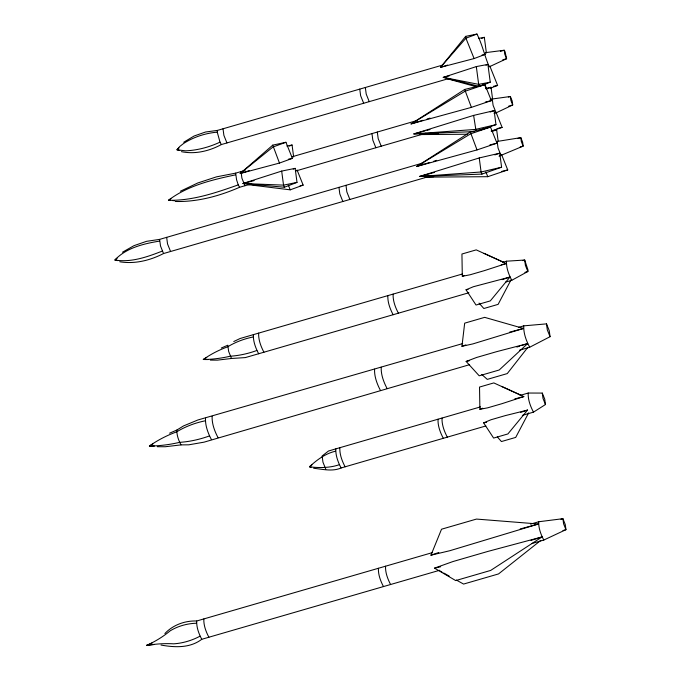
<?xml version="1.0" encoding="UTF-8"?>
<svg xmlns="http://www.w3.org/2000/svg" width="681" height="681" viewBox="0 0 681 681"><rect width="100%" height="100%" fill="white"/><g stroke="black" fill="none" stroke-linecap="round" stroke-linejoin="round"><path stroke-width="1.02" d="M432.639 175.451L163.542 253.536L160.503 245.977L159.626 239.389L423.625 162.785M166.658 237.346L167.535 243.943L170.573 251.493M462.68 343.573L197.933 419.964L183.529 425.923L176.881 430.034C176.626 435.15 178.601 440.403 180.984 444.889L188.756 444.821L204.062 442.156L469.609 364.667M448.566 78.621L221.351 144.559L220.014 142.142L217.248 132.14L217.443 130.403L442.624 65.07M223.019 128.786L223.896 135.383L226.935 142.933M211.425 439.585C207.986 433.125 205.143 425.565 205.509 418.194M251.025 183.964L239.593 187.284L238.256 184.874L236.554 179.733L235.686 173.136L245.092 170.403M212.14 416.27C211.774 423.642 214.617 431.201 218.048 437.662M241.031 171.586L241.9 178.175L244.939 185.734M439.628 570.278L201.772 639.297C198.826 633.764 196.4 627.303 196.715 620.995L432.529 552.572M203.84 618.927C203.525 625.235 205.951 631.696 208.897 637.229M468.886 292.745L258.661 353.745C255.588 347.974 253.051 341.224 253.383 334.643L462.586 273.941M258.652 333.111C258.329 339.7 260.857 346.442 263.93 352.213M338.951 187.352L339.819 193.949L342.858 201.499M345.982 185.309L346.85 191.906L349.889 199.465M359.755 89.109L360.632 95.706L363.671 103.257M365.339 87.491L366.208 94.08L369.247 101.639M485.842 425.965L341.113 467.966C338.04 462.186 335.503 455.444 335.835 448.864L480.565 406.863M371.971 133.595L372.839 140.184L375.878 147.743M339.845 447.698C339.513 454.287 342.049 461.028 345.114 466.8M377.308 132.037L378.185 138.635L381.224 146.194M374.584 369.136C374.218 376.508 377.061 384.058 380.5 390.528M387.855 295.622C387.523 302.202 390.06 308.953 393.133 314.724M381.215 367.212C380.849 374.584 383.692 382.135 387.131 388.604M393.124 294.09C392.801 300.679 395.338 307.42 398.402 313.192M378.423 568.269C378.108 574.577 380.534 581.038 383.48 586.571M385.548 566.2C385.233 572.508 387.659 578.978 390.605 584.502M438.036 419.207C437.704 425.787 440.241 432.537 443.305 438.309M442.037 418.049C441.714 424.629 444.25 431.371 447.315 437.142M485.136 54.403L485.332 52.675L504.255 50.241L505.055 51.688L506.596 58.728L489.239 66.823C484.642 56.148 482.335 44.537 476.955 34.05L465.676 36.365L440.488 67.359L474.104 58.566L485.136 54.403L482.063 55.033M492.218 98.702L493.087 105.291L496.126 112.85L512.716 104.976L512.189 101.018L510.367 96.489L490.184 99.29M501.08 155.591L498.041 148.032L497.173 141.444L520.812 137.639L522.633 142.176L523.153 146.126L499.037 156.187M511.78 280.291C508.716 274.52 506.179 267.778 506.511 261.198L524.702 260.04L528.022 270.093L527.869 271.498L511.78 280.291L505.651 282.07M529.682 347.242C526.243 340.772 523.408 333.222 523.774 325.85L546.502 323.875L549.261 330.728L550.052 336.703L529.682 347.242L519.501 350.196M528.209 393.039C527.877 399.628 530.414 406.37 533.487 412.141L545.455 404.54L544.749 399.202L542.289 393.082L528.209 393.039L520.097 395.397M546.502 323.875L547.294 329.851L550.052 336.703M542.289 393.082L542.995 398.419L545.455 404.54M543.804 540.05C540.867 534.517 538.433 528.056 538.748 521.748L562.923 518.692L565.273 524.557L565.954 529.673L543.804 540.05L531.546 543.608M461.956 346.314L464.672 323.16L484.668 317.355L523.485 328.463L472.818 343.922L461.956 346.314L465.838 344.918M430.954 555.194L441.526 529.214L476.479 519.075L538.501 523.987L449.903 550.699L430.954 555.194L438.828 552.487M511.082 279.78L498.126 304.364L483.842 308.51L479.049 303.088M528.669 412.822L515.713 437.406L501.429 441.552L497.326 436.904M527.383 347.931L507.268 373.58L487.273 379.385L481.782 374.448M509.975 277.039L490.311 300.891L476.036 305.037L466.034 289.791L473.389 286.718L509.975 277.039L502.11 279.661M527.562 410.081L507.907 433.933L493.623 438.079L483.621 422.833L490.975 419.76L505.259 415.623L527.562 410.081L520.684 412.371M527.656 343.59L499.207 369.996L479.211 375.801L466.136 361.441L476.564 357.482L496.56 351.685L527.656 343.59L521.774 345.48M164.887 633.543C173.008 624.92 184.968 620.561 196.715 620.995M179.001 147.998L176.949 149.794L179.682 150.484M272.758 145.138L240.189 173.502L279.465 163.065L292.396 158.358L285.926 142.278L272.758 145.138L279.465 163.065M117.158 258.15L114.893 260.006L117.847 260.636M311.932 464.851L309.463 466.825L311.166 467.166M540.748 540.442L498.535 573.93L463.582 584.068L456.364 580.059M542.076 536.926L490.669 570.431L455.717 580.578L434.529 568.133L452.908 561.561L487.86 551.423L542.076 536.926L531.01 540.399M464.689 89.449L411.043 123.925L471.397 107.377L491.359 100.626L484.889 84.546L464.689 89.449L471.397 107.377M470.316 131.995L416.67 166.479L477.023 149.922L496.977 143.172L490.516 127.092L470.316 131.995L477.023 149.922M170.905 198.716L168.454 200.282L170.412 200.418M183.708 142.244L194.094 136.013L205.5 132.02L217.443 130.403M201.772 639.297C189.948 648.269 174.796 647.537 161.022 645.052M122.469 252.217L133.978 245.662L146.543 241.329L159.626 239.389M233.753 341.539L240.044 338.534L253.383 334.643M180.363 191.233L197.822 182.959L216.515 176.847L235.686 173.136M221.351 144.559C209.297 151.105 195.021 154.51 181.427 151.659M163.542 253.536C150.186 260.431 134.727 264.271 119.737 261.768M221.282 348.025L227.82 345.216L228.637 351.396L231.48 358.478L245.313 357.593L258.661 353.745M169.56 433.184L176.881 430.034M481.399 38.502L484.327 37.327L486.396 52.999M485.953 65.189L487.902 64.406L490.252 82.171L480.488 86.078M341.113 467.966C332.439 471.814 322.675 469.209 313.652 468.264M239.593 187.284C219.359 196.085 197.439 202.07 175.23 201.482M462.297 276.282L470.086 274.784L484.37 270.638L506.247 263.53L476.223 249.876L461.939 254.022L462.297 276.282L464.195 275.541M479.892 409.324L487.673 407.825L501.957 403.68L523.834 396.572L493.81 382.918L479.526 387.063L479.892 409.324L482.735 408.217M289.153 146.126L292.072 145.01L293.656 157.03M293.213 169.109L295.154 168.36L297.01 182.389L284.386 187.241L242.955 183.512L281.679 171.084L295.154 168.36M162.197 251.119C147.368 256.916 131.024 262.755 114.893 260.006C126.181 247.841 143.648 243.721 159.439 241.117M476.955 34.05L465.915 38.213L440.488 67.359L447.57 65.104M490.26 88.224L497.615 85.44L489.826 66.057M285.926 142.278L272.996 146.985L240.189 173.502L249.195 170.667M247.603 184.577L290.225 189.837L303.156 185.121L297.069 169.986M339.3 464.706C329.825 467.983 319.346 467.992 309.463 466.825C316.801 459.888 325.586 453.444 335.571 451.197M238.256 184.874C215.877 192.791 192.485 200.844 168.454 200.282C187.675 185.572 212.225 179.775 235.49 174.864M486.115 88.998L491.035 87.279L492.618 99.298M490.192 112.007L494.117 110.628L495.972 124.657L479.271 130.514M492.729 131.203L496.653 129.824L498.117 140.848M494.832 154.902L499.743 153.182L501.599 167.211L481.944 174.098L419.436 176.481L479.237 157.941L499.743 153.182M484.889 84.546L464.936 91.297L411.043 123.925L423.063 120.248M490.516 127.092L470.562 133.842L416.67 166.479L429.694 162.487M491.137 131.101L502.118 127.39L496.032 112.254M425.208 177.137L487.783 176.694L507.737 169.935L501.659 154.808M487.902 64.406L476.317 66.585L443.254 77.362L478.513 86.215M516.862 347.055L519.807 346.11M494.117 110.628L473.618 115.395L413.81 133.936L474.206 131.629M427.072 119.022L430.077 118.102M433.703 161.261L436.708 160.341M500.39 51.364L504.255 50.241L504.774 54.199L506.596 58.728L502.731 59.851M291.783 156.86L416.968 120.537M508.367 97.068L510.367 96.489L510.895 100.447L512.716 104.976L508.707 106.142M295.69 171.008L425.965 133.204M494.091 113.438L496.126 112.85M517.841 138.498L520.812 137.639L521.331 141.597L523.153 146.126L520.19 146.985M502.425 262.381L506.511 261.198M522.727 260.619L524.702 260.04L525.409 265.377L527.869 271.498L524.898 272.357M518.684 327.323L523.774 325.85M522.336 415.376L533.487 412.141M530.576 524.123L538.748 521.748M560.914 519.271L562.923 518.692L563.596 523.808L565.954 529.673L562.949 530.542M520.19 528.958L538.501 523.987M424.927 130.922L413.81 133.936L475.466 129.424L495.972 124.657M426.953 130.377L429.983 129.552M434.597 172.378L419.436 176.481L481.092 171.978L501.599 167.211M509.541 332.166L523.485 328.463M254.115 180.601L242.955 183.512L283.534 185.121L297.01 182.389M449.417 75.787L443.254 77.362L478.666 84.35L490.252 82.171M501.233 264.815L506.247 263.53M514.802 398.887L523.834 396.572M485.298 102.09L491.359 100.626M497.062 128.615L502.118 127.39M489.911 144.891L496.977 143.172M501.676 171.408L507.737 169.935M485.902 88.47L491.035 87.279M491.529 131.016L496.653 129.824M434.529 568.133L440.616 566.762M288.335 159.235L292.396 158.358M300.108 185.785L303.156 185.121M466.136 361.441L469.166 360.819M493.512 86.283L497.615 85.44M286.888 146.057L292.072 145.01M335.835 448.864L328.497 451.009L322.139 455.989L322.956 462.169L325.799 469.252M478.53 38.417L484.327 37.327M466.034 289.791L468.034 289.442M483.621 422.833L486.626 422.305M231.48 358.478L217.418 360.138L210.335 360.104M180.984 444.889L165.228 446.745L157.302 446.71M431.192 134.063L438.59 133.799M425.191 177.017L433.644 176.719M419.581 134.583L467.311 134.242M172.378 200.554L174.336 200.691M247.663 184.457L249.774 184.628M252.949 184.9L256.124 185.164M447.826 78.758L456.951 80.886M446.83 78.613L476.385 86.785M484.029 253.349L503.642 262.313M501.616 386.391L521.229 395.355M440.122 571.027L441.926 572.031M443.731 573.027L449.145 576.041M474.104 58.566L465.915 38.213L465.676 36.365M484.242 83.789L486.191 88.641M479.518 86.47L478.666 84.35L476.317 66.585M476.036 130.837L473.618 115.395M485.885 171.961L487.783 176.694M481.944 174.098L481.092 171.978L479.237 157.941M288.318 185.104L290.225 189.837M284.386 187.241L283.534 185.121L281.679 171.084M196.46 623.234A42.656 32.867 -7.5 0 0 170.097 630.887A93.459 72.016 -7.5 0 1 146.509 645.452A93.459 58.43 -21.9 0 1 173.672 643.826A42.656 26.67 -21.9 0 0 200.035 636.182M152.272 642.924A93.459 58.43 -21.9 0 1 146.509 645.452A93.459 72.016 -7.5 0 1 153.804 644.592M152.816 444.046A99.417 62.158 -21.9 0 0 149.403 446.029A99.417 76.612 -7.5 0 0 154.383 446.089M205.219 420.815A72.552 55.91 -7.5 0 0 176.677 431.848A99.417 76.612 -7.5 0 0 149.403 446.029A99.417 62.158 -21.9 0 0 179.58 442.352A72.552 45.363 -21.9 0 0 209.399 435.942M206.777 357.482A88.76 55.502 -21.9 0 0 203.287 359.491A88.76 68.398 -7.5 0 0 208.36 359.542M253.119 336.984A64.78 49.917 -7.5 0 0 227.641 346.833A88.76 68.398 -7.5 0 0 203.287 359.491A88.76 55.502 -21.9 0 0 230.229 356.214A64.78 40.502 -21.9 0 0 256.848 350.485M220.014 142.142A60.141 37.6 -21.9 0 1 185.59 150.833L176.949 149.794L179.724 146.526L183.564 143.512A60.141 46.342 -7.5 0 1 217.248 132.14"/></g></svg>
